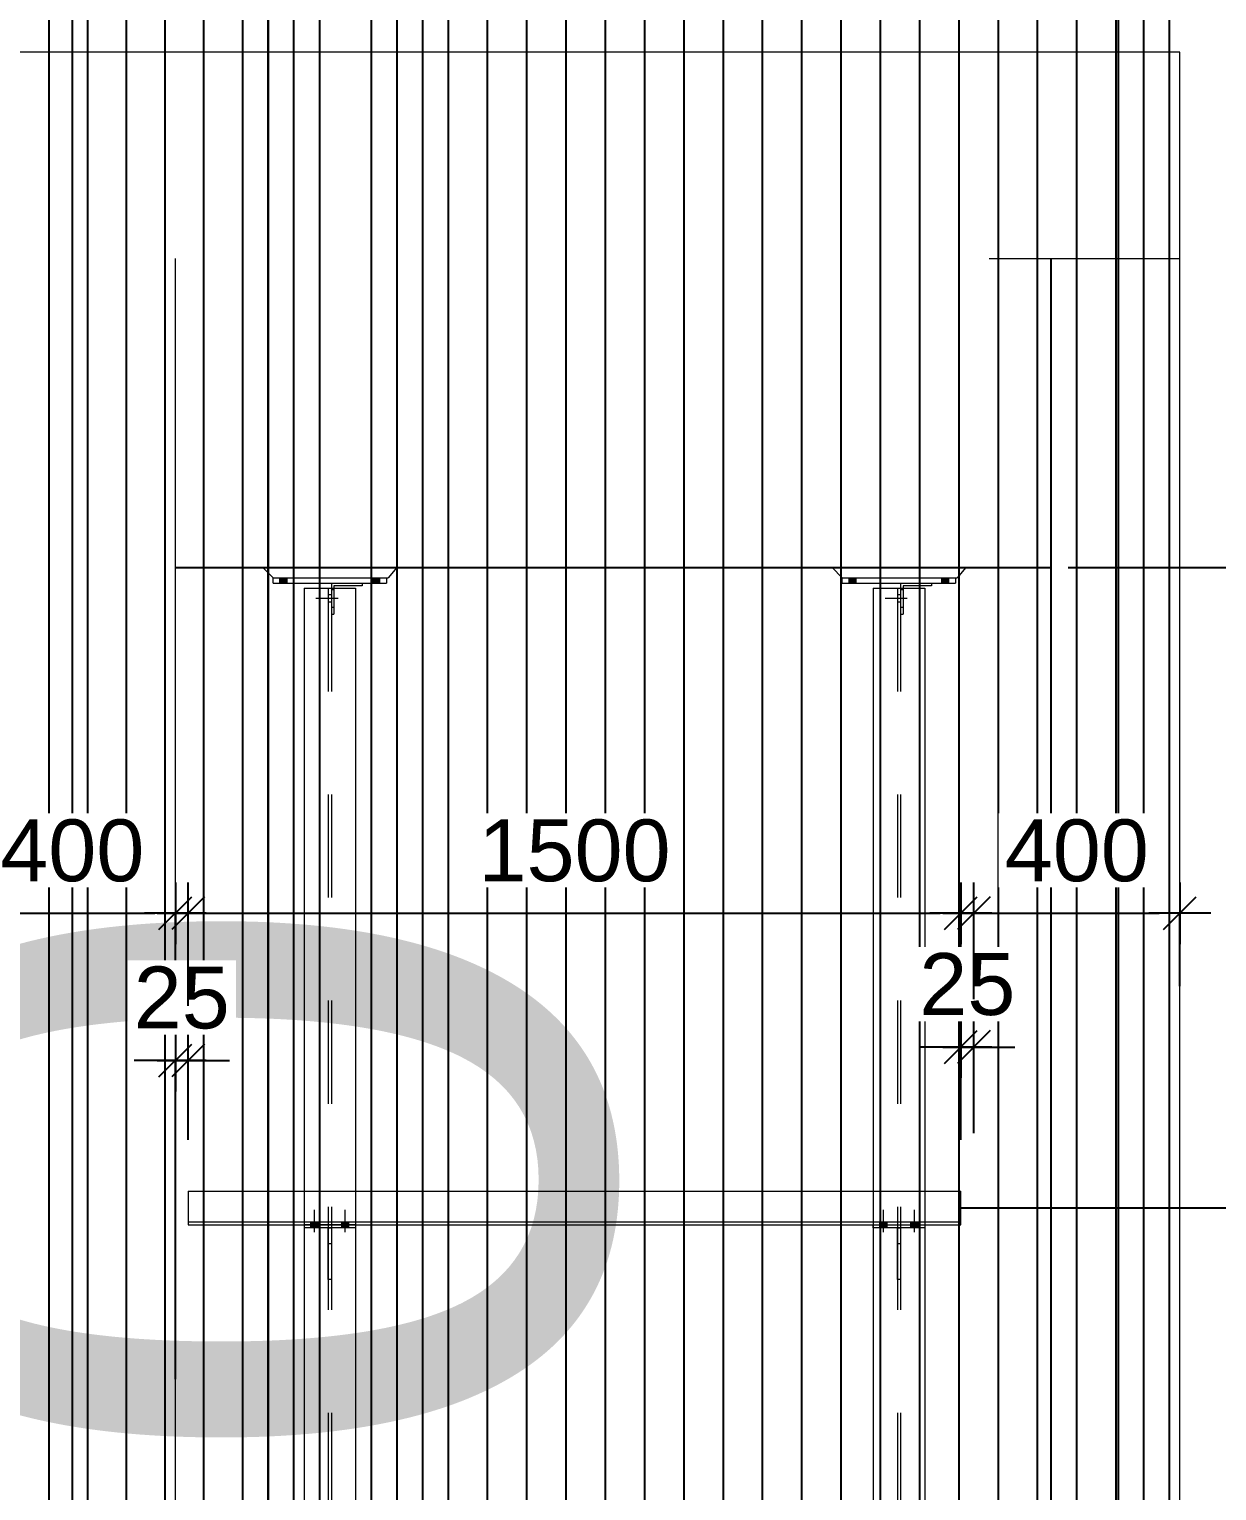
# Model space of a CAD drawing. Header units: millimetres. Extents: x 663313 to 1226001, y 1431724 to 1620898.
# Drawn here: x 1040418 to 1042724, y 1519864 to 1522700 of the extents above; entities that cross this region are included whole.
import ezdxf

# ---------------------------------------------------------------- set-up
doc = ezdxf.new("R2010")
doc.units = ezdxf.units.MM
for name, pattern in [('Grid Line', [22.225, 12.7, -3.175, 3.175, -3.175]), ('HIDDEN', [0.375, 0.25, -0.125]), ('XKITLINE00', [0]), ('XKITLINE02', [4, 2, -2])]:
    doc.linetypes.add(name, pattern=pattern)
doc.layers.get('Defpoints').update_dxf_attribs({"color": 140})
doc.layers.add('000 - 0_HIDE_OBJ_FRAMING_DEF_SUB', color=1, linetype='Continuous', plot=False)
for name, color, linetype, lineweight in [('A-FLOR-E', 2, 'Continuous', 9), ('A-GENM', 29, 'Continuous', 9), ('Bolt', 7, 'Continuous', 0), ('Part', 2, 'Continuous', 0)]:
    doc.layers.add(name, color=color, linetype=linetype, lineweight=lineweight)
doc.styles.add('Arial', font='arial.ttf')
doc.dimstyles.new('Dim - 40 - End', dxfattribs={"dimscale": 0.04, "dimtxt": 3, "dimasz": 1, "dimexe": 0, "dimexo": 2.5, "dimgap": 1.5, "dimtad": 1, "dimdec": 0, "dimlfac": 1000, "dimzin": 1, "dimdsep": 46, "dimtxsty": 'Arial', "dimblk": 'END', "dimcen": 0.09, "dimclrd": 1, "dimclre": 49, "dimclrt": 3, "dimadec": 0, "dimazin": 0, "dimtfac": 1, "dimtdec": 0, "dimtix": 1, "dimtofl": 0, "dimtmove": 2, "dimatfit": 3, "dimfxl": 1, "dimtfill": 1, "dimtfillclr": 256, "dimtolj": 1, "dimtzin": 0, "dimarcsym": 0})

# ---------------------------------------------------------------- blocks, each defined once
blk = doc.blocks.new('END')
at = {"color": 1}
for p, q in [((0, 1.5), (0, -1.5)), ((1.5, 0), (-1.5, 0))]:
    blk.add_line(p, q, dxfattribs=at)
at = {"color": 3}
blk.add_line((-0.795, -0.795), (0.795, 0.795), dxfattribs=at)
blk = doc.blocks.new('*D5224')
at = {"layer": '000 - 0_HIDE_OBJ_FRAMING_DEF_SUB', "color": 1, "lineweight": -2, "transparency": 16777216}
for p, q in [((1041675, 1516855), (1041675, 1516855.1)), ((1041675, 1516145), (1041675, 1516144.9))]:
    blk.add_line(p, q, dxfattribs=at)
at = {"layer": '000 - 0_HIDE_OBJ_FRAMING_DEF_SUB', "color": 49, "lineweight": -2, "transparency": 16777216}
for p, q in [((1041780.6, 1516855), (1041675, 1516855)), ((1041780.6, 1516145), (1041675, 1516145))]:
    blk.add_line(p, q, dxfattribs=at)
at = {"layer": '000 - 0_HIDE_OBJ_FRAMING_DEF_SUB', "color": 1, "lineweight": -2, "transparency": 16777216, "xscale": 0.04, "yscale": 0.04, "zscale": 0.04}
for p, rotation in [((1041675, 1516855), 270), ((1041675, 1516145), 90)]:
    blk.add_blockref('END', p, dxfattribs=dict(at, rotation=rotation))
at = {"layer": '000 - 0_HIDE_OBJ_FRAMING_DEF_SUB', "color": 3, "transparency": 16777216, "insert": (1040909.1, 1516500), "char_height": 1500, "attachment_point": 5, "rotation": 90, "style": 'Arial', "bg_fill": 3, "box_fill_scale": 1.1, "bg_fill_color": 256, "bg_fill_true_color": 13158600, "bg_fill_transparency": 0}
blk.add_mtext('\\A1;710000', dxfattribs=at)
at = {"layer": 'Defpoints', "color": 0, "transparency": 16777216}
for p in [(1041675, 1516855), (1041780.7, 1516855), (1041780.7, 1516145)]:
    blk.add_point(p, dxfattribs=at)
blk = doc.blocks.new('*D5225')
at = {"layer": '000 - 0_HIDE_OBJ_FRAMING_DEF_SUB', "color": 1, "lineweight": -2, "transparency": 16777216}
for p, q in [((1041675, 1517455), (1041675, 1517455.1)), ((1041675, 1516855), (1041675, 1516854.9))]:
    blk.add_line(p, q, dxfattribs=at)
at = {"layer": '000 - 0_HIDE_OBJ_FRAMING_DEF_SUB', "color": 49, "lineweight": -2, "transparency": 16777216}
for p, q in [((1041767.7, 1517455), (1041675, 1517455)), ((1041767.7, 1516855), (1041675, 1516855))]:
    blk.add_line(p, q, dxfattribs=at)
at = {"layer": '000 - 0_HIDE_OBJ_FRAMING_DEF_SUB', "color": 1, "lineweight": -2, "transparency": 16777216, "xscale": 0.04, "yscale": 0.04, "zscale": 0.04}
for p, rotation in [((1041675, 1517455), 270), ((1041675, 1516855), 90)]:
    blk.add_blockref('END', p, dxfattribs=dict(at, rotation=rotation))
at = {"layer": '000 - 0_HIDE_OBJ_FRAMING_DEF_SUB', "color": 3, "transparency": 16777216, "insert": (1040909.1, 1517155), "char_height": 1500, "attachment_point": 5, "rotation": 90, "style": 'Arial', "bg_fill": 3, "box_fill_scale": 1.1, "bg_fill_color": 256, "bg_fill_true_color": 13158600, "bg_fill_transparency": 0}
blk.add_mtext('\\A1;600000', dxfattribs=at)
at = {"layer": 'Defpoints', "color": 0, "transparency": 16777216}
for p in [(1041675, 1517455), (1041767.8, 1517455), (1041767.8, 1516855)]:
    blk.add_point(p, dxfattribs=at)
blk = doc.blocks.new('*D5240')
at = {"layer": '000 - 0_HIDE_OBJ_FRAMING_DEF_SUB', "color": 1, "lineweight": -2, "transparency": 16777216}
for p, q in [((1041355.9, 1517455), (1041355.9, 1517455.1)), ((1041355.9, 1516145), (1041355.9, 1516144.9))]:
    blk.add_line(p, q, dxfattribs=at)
at = {"layer": '000 - 0_HIDE_OBJ_FRAMING_DEF_SUB', "color": 49, "lineweight": -2, "transparency": 16777216}
for p, q in [((1041581.5, 1517455), (1041355.9, 1517455)), ((1041581.5, 1516145), (1041355.9, 1516145))]:
    blk.add_line(p, q, dxfattribs=at)
at = {"layer": 'Defpoints', "color": 0, "transparency": 16777216}
for p in [(1041581.6, 1517455), (1041581.6, 1516145)]:
    blk.add_point(p, dxfattribs=at)
at = {"layer": '000 - 0_HIDE_OBJ_FRAMING_DEF_SUB', "color": 1, "lineweight": -2, "transparency": 16777216, "xscale": 0.04, "yscale": 0.04, "zscale": 0.04}
for p, rotation in [((1041355.9, 1517455), 270), ((1041355.9, 1516145), 90)]:
    blk.add_blockref('END', p, dxfattribs=dict(at, rotation=rotation))
at = {"layer": '000 - 0_HIDE_OBJ_FRAMING_DEF_SUB', "color": 3, "transparency": 16777216, "insert": (1040589.5, 1516800), "char_height": 1500, "attachment_point": 5, "rotation": 90, "style": 'Arial', "bg_fill": 3, "box_fill_scale": 1.1, "bg_fill_color": 256, "bg_fill_true_color": 13158600, "bg_fill_transparency": 0}
blk.add_mtext('\\A1;1310000', dxfattribs=at)
at = {"layer": 'Defpoints', "color": 0, "transparency": 16777216}
blk.add_point((1041355.9, 1517455), dxfattribs=at)
blk = doc.blocks.new('*D5250')
at = {"layer": '000 - 0_HIDE_OBJ_FRAMING_DEF_SUB', "color": 1, "lineweight": -2, "transparency": 16777216}
for p, q in [((1041568.9, 1517655), (1041568.9, 1517655.1)), ((1041568.9, 1517455), (1041568.9, 1517454.9))]:
    blk.add_line(p, q, dxfattribs=at)
at = {"layer": '000 - 0_HIDE_OBJ_FRAMING_DEF_SUB', "color": 49, "lineweight": -2, "transparency": 16777216}
for p, q in [((1042007.6, 1517655), (1041568.9, 1517655)), ((1041750.5, 1517455), (1041568.9, 1517455))]:
    blk.add_line(p, q, dxfattribs=at)
at = {"layer": 'Defpoints', "color": 0, "transparency": 16777216}
for p in [(1042007.7, 1517655), (1041750.6, 1517455)]:
    blk.add_point(p, dxfattribs=at)
at = {"layer": '000 - 0_HIDE_OBJ_FRAMING_DEF_SUB', "color": 1, "lineweight": -2, "transparency": 16777216, "xscale": 0.04, "yscale": 0.04, "zscale": 0.04}
for p, rotation in [((1041568.9, 1517655), 270), ((1041568.9, 1517455), 90)]:
    blk.add_blockref('END', p, dxfattribs=dict(at, rotation=rotation))
at = {"layer": '000 - 0_HIDE_OBJ_FRAMING_DEF_SUB', "color": 3, "transparency": 16777216, "insert": (1040803, 1517555), "char_height": 1500, "attachment_point": 5, "rotation": 90, "style": 'Arial', "bg_fill": 3, "box_fill_scale": 1.1, "bg_fill_color": 256, "bg_fill_true_color": 13158600, "bg_fill_transparency": 0}
blk.add_mtext('\\A1;200000', dxfattribs=at)
at = {"layer": 'Defpoints', "color": 0, "transparency": 16777216}
blk.add_point((1041568.9, 1517655), dxfattribs=at)
blk = doc.blocks.new('*A25093094')
at = {"layer": 'Part', "linetype": 'XKITLINE00', "lineweight": 0}
for p, q in [((244.079617, 162.784542), (244.079617, 162.884542)), ((244.079617, 162.884542), (246.279617, 162.884542)), ((244.079617, 162.784542), (246.279617, 162.784542)), ((246.279617, 162.884542), (246.279617, 162.784542))]:
    blk.add_line(p, q, dxfattribs=at)
blk = doc.blocks.new('*A25103095')
at = {"layer": 'Part', "linetype": 'XKITLINE00', "lineweight": 0}
for p, q in [((243.879617, 163.084542), (244.079617, 162.884542)), ((246.479617, 163.084542), (246.309617, 162.884542)), ((244.079617, 162.884542), (246.309617, 162.884542))]:
    blk.add_line(p, q, dxfattribs=at)
at = {"layer": 'Part', "linetype": 'XKITLINE02', "lineweight": 0}
blk.add_line((246.479617, 163.084542), (243.879617, 163.084542), dxfattribs=at)
blk = doc.blocks.new('*A25113096')
at = {"layer": 'Bolt'}
for points in [[(244.35, 162.885), (244.35, 162.785), (244.21, 162.785), (244.21, 162.885)], [(246.15, 162.885), (246.15, 162.785), (246.01, 162.785), (246.01, 162.885)]]:
    blk.add_hatch(color=256, dxfattribs=at).paths.add_polyline_path(points, flags=17)
at = {"layer": 'Bolt', "linetype": 'XKITLINE00', "lineweight": 0}
for p, q in [((244.21, 162.785), (244.21, 162.885)), ((244.28, 162.785), (244.28, 162.885)), ((244.35, 162.785), (244.35, 162.885)), ((246.01, 162.785), (246.01, 162.885)), ((246.08, 162.785), (246.08, 162.885)), ((246.15, 162.785), (246.15, 162.885))]:
    blk.add_line(p, q, dxfattribs=at)
blk = doc.blocks.new('*A30193319')
at = {"layer": 'Part', "linetype": 'XKITLINE00', "lineweight": 0}
for p, q in [((244.679617, 162.684542), (245.679617, 162.684542)), ((244.679617, 162.684542), (244.679617, 150.984542)), ((245.679617, 162.684542), (245.679617, 150.984542)), ((244.679617, 150.274542), (244.679617, 135.984542)), ((245.679617, 150.274542), (245.679617, 135.984542)), ((244.679617, 135.274542), (244.679617, 132.484542)), ((245.679617, 135.274542), (245.679617, 132.484542)), ((244.679617, 132.484542), (245.679617, 132.484542))]:
    blk.add_line(p, q, dxfattribs=at)
at = {"layer": 'Part', "linetype": 'XKITLINE02', "lineweight": 0}
for p, q in [((245.149617, 162.684542), (245.149617, 132.484542)), ((245.209617, 162.684542), (245.209617, 132.484542)), ((244.679617, 150.984542), (244.679617, 150.274542)), ((245.679617, 150.984542), (245.679617, 150.274542)), ((244.679617, 135.984542), (244.679617, 135.274542)), ((245.679617, 135.984542), (245.679617, 135.274542))]:
    blk.add_line(p, q, dxfattribs=at)
blk = doc.blocks.new('*A30233323')
at = {"layer": 'Bolt'}
for points in [[(244.81, 150.335), (244.81, 150.395), (244.95, 150.395), (244.95, 150.335)], [(244.81, 150.275), (244.81, 150.335), (244.95, 150.335), (244.95, 150.275)], [(245.41, 150.335), (245.41, 150.395), (245.55, 150.395), (245.55, 150.335)], [(245.41, 150.275), (245.41, 150.335), (245.55, 150.335), (245.55, 150.275)]]:
    blk.add_hatch(color=256, dxfattribs=at).paths.add_polyline_path(points, flags=17)
at = {"layer": 'Bolt', "linetype": 'XKITLINE00', "lineweight": 0}
for p, q in [((244.88, 150.195), (244.88, 150.625)), ((245.48, 150.195), (245.48, 150.625)), ((244.81, 150.335), (244.81, 150.395)), ((244.81, 150.275), (244.81, 150.335)), ((244.95, 150.335), (244.95, 150.395)), ((244.95, 150.275), (244.95, 150.335)), ((245.41, 150.335), (245.41, 150.395)), ((245.41, 150.275), (245.41, 150.335)), ((245.55, 150.335), (245.55, 150.395)), ((245.55, 150.275), (245.55, 150.335))]:
    blk.add_line(p, q, dxfattribs=at)
blk = doc.blocks.new('*A30243324')
at = {"layer": 'Part', "linetype": 'XKITLINE00', "lineweight": 0}
for p, q in [((245.149617, 150.274542), (245.209617, 150.274542)), ((245.149617, 149.274542), (245.149617, 150.274542)), ((245.209617, 150.274542), (245.209617, 149.274542)), ((245.149617, 149.974542), (245.209617, 149.974542)), ((245.209617, 149.274542), (245.149617, 149.274542))]:
    blk.add_line(p, q, dxfattribs=at)
blk = doc.blocks.new('*A30253325')
at = {"layer": 'Part', "linetype": 'XKITLINE00', "lineweight": 0}
for p, q in [((244.679617, 150.334542), (244.679617, 150.274542)), ((245.679617, 150.334542), (245.679617, 150.274542)), ((245.679617, 150.274542), (244.679617, 150.274542))]:
    blk.add_line(p, q, dxfattribs=at)
at = {"layer": 'Part', "linetype": 'XKITLINE02', "lineweight": 0}
blk.add_line((245.679617, 150.334542), (244.679617, 150.334542), dxfattribs=at)
blk = doc.blocks.new('*A30283328')
at = {"layer": 'Part', "linetype": 'XKITLINE00', "lineweight": 0}
for p, q in [((245.209617, 162.784542), (245.209617, 162.684542)), ((245.809617, 162.784542), (245.809617, 162.734542)), ((245.809617, 162.734542), (245.259617, 162.734542)), ((245.259617, 162.734542), (245.259617, 162.684542))]:
    blk.add_line(p, q, dxfattribs=at)
at = {"layer": 'Part', "linetype": 'XKITLINE02', "lineweight": 0}
for p, q in [((245.209617, 162.784542), (245.809617, 162.784542)), ((245.209617, 162.684542), (245.209617, 162.184542)), ((245.259617, 162.684542), (245.259617, 162.184542)), ((245.209617, 162.184542), (245.259617, 162.184542))]:
    blk.add_line(p, q, dxfattribs=at)
blk = doc.blocks.new('*A30293329')
at = {"layer": 'Bolt', "linetype": 'XKITLINE02', "lineweight": 0}
for p, q in [((245.338817, 162.484542), (244.909617, 162.484542)), ((245.209617, 162.554542), (245.149617, 162.554542)), ((245.259617, 162.654542), (245.209617, 162.654542)), ((245.209617, 162.414542), (245.149617, 162.414542)), ((245.259617, 162.314542), (245.209617, 162.314542))]:
    blk.add_line(p, q, dxfattribs=at)
blk = doc.blocks.new('*A30313330')
at = {"layer": 'Part', "linetype": 'XKITLINE00', "lineweight": 0}
for p, q in [((255.728117, 162.684542), (256.728117, 162.684542)), ((255.728117, 162.684542), (255.728117, 150.984542)), ((256.728117, 162.684542), (256.728117, 150.984542)), ((255.728117, 150.274542), (255.728117, 135.984542)), ((256.728117, 150.274542), (256.728117, 135.984542)), ((255.728117, 135.274542), (255.728117, 132.484542)), ((256.728117, 135.274542), (256.728117, 132.484542)), ((255.728117, 132.484542), (256.728117, 132.484542))]:
    blk.add_line(p, q, dxfattribs=at)
at = {"layer": 'Part', "linetype": 'XKITLINE02', "lineweight": 0}
for p, q in [((256.198117, 162.684542), (256.198117, 132.484542)), ((256.258117, 162.684542), (256.258117, 132.484542)), ((255.728117, 150.984542), (255.728117, 150.274542)), ((256.728117, 150.984542), (256.728117, 150.274542)), ((255.728117, 135.984542), (255.728117, 135.274542)), ((256.728117, 135.984542), (256.728117, 135.274542))]:
    blk.add_line(p, q, dxfattribs=at)
blk = doc.blocks.new('*A30333331')
at = {"layer": 'Part', "linetype": 'XKITLINE00', "lineweight": 0}
for p, q in [((256.198117, 150.274542), (256.258117, 150.274542)), ((256.198117, 149.274542), (256.198117, 150.274542)), ((256.258117, 150.274542), (256.258117, 149.274542)), ((256.198117, 149.974542), (256.258117, 149.974542)), ((256.258117, 149.274542), (256.198117, 149.274542))]:
    blk.add_line(p, q, dxfattribs=at)
blk = doc.blocks.new('*A30343332')
at = {"layer": 'Part', "linetype": 'XKITLINE00', "lineweight": 0}
for p, q in [((255.728117, 150.274542), (255.728117, 150.334542)), ((256.728117, 150.334542), (256.728117, 150.274542)), ((256.728117, 150.274542), (255.728117, 150.274542))]:
    blk.add_line(p, q, dxfattribs=at)
at = {"layer": 'Part', "linetype": 'XKITLINE02', "lineweight": 0}
blk.add_line((255.728117, 150.334542), (256.728117, 150.334542), dxfattribs=at)
blk = doc.blocks.new('*A30353333')
at = {"layer": 'Bolt'}
for points in [[(255.858, 150.335), (255.858, 150.395), (255.998, 150.395), (255.998, 150.335)], [(255.858, 150.275), (255.858, 150.335), (255.998, 150.335), (255.998, 150.275)], [(256.458, 150.335), (256.458, 150.395), (256.598, 150.395), (256.598, 150.335)], [(256.458, 150.275), (256.458, 150.335), (256.598, 150.335), (256.598, 150.275)]]:
    blk.add_hatch(color=256, dxfattribs=at).paths.add_polyline_path(points, flags=17)
at = {"layer": 'Bolt', "linetype": 'XKITLINE00', "lineweight": 0}
for p, q in [((255.928, 150.195), (255.928, 150.625)), ((256.528, 150.195), (256.528, 150.625)), ((255.858, 150.335), (255.858, 150.395)), ((255.858, 150.275), (255.858, 150.335)), ((255.998, 150.335), (255.998, 150.395)), ((255.998, 150.275), (255.998, 150.335)), ((256.458, 150.335), (256.458, 150.395)), ((256.458, 150.275), (256.458, 150.335)), ((256.598, 150.335), (256.598, 150.395)), ((256.598, 150.275), (256.598, 150.335))]:
    blk.add_line(p, q, dxfattribs=at)
blk = doc.blocks.new('*A30473345')
at = {"layer": 'Part', "linetype": 'XKITLINE00', "lineweight": 0}
for p, q in [((255.128117, 162.784542), (255.128117, 162.884542)), ((255.128117, 162.884542), (257.328117, 162.884542)), ((255.128117, 162.784542), (257.328117, 162.784542)), ((257.328117, 162.884542), (257.328117, 162.784542))]:
    blk.add_line(p, q, dxfattribs=at)
blk = doc.blocks.new('*A30483346')
at = {"layer": 'Part', "linetype": 'XKITLINE00', "lineweight": 0}
for p, q in [((254.928117, 163.084542), (255.128117, 162.884542)), ((257.528117, 163.084542), (257.358117, 162.884542)), ((255.128117, 162.884542), (257.358117, 162.884542))]:
    blk.add_line(p, q, dxfattribs=at)
at = {"layer": 'Part', "linetype": 'XKITLINE02', "lineweight": 0}
blk.add_line((257.528117, 163.084542), (254.928117, 163.084542), dxfattribs=at)
blk = doc.blocks.new('*A30493347')
at = {"layer": 'Part', "linetype": 'XKITLINE00', "lineweight": 0}
for p, q in [((256.258117, 162.784542), (256.258117, 162.684542)), ((256.858117, 162.784542), (256.858117, 162.734542)), ((256.858117, 162.734542), (256.308117, 162.734542)), ((256.308117, 162.734542), (256.308117, 162.684542))]:
    blk.add_line(p, q, dxfattribs=at)
at = {"layer": 'Part', "linetype": 'XKITLINE02', "lineweight": 0}
for p, q in [((256.258117, 162.784542), (256.858117, 162.784542)), ((256.258117, 162.684542), (256.258117, 162.184542)), ((256.308117, 162.684542), (256.308117, 162.184542)), ((256.258117, 162.184542), (256.308117, 162.184542))]:
    blk.add_line(p, q, dxfattribs=at)
blk = doc.blocks.new('*A30503348')
at = {"layer": 'Bolt', "linetype": 'XKITLINE02', "lineweight": 0}
for p, q in [((256.387317, 162.484542), (255.958117, 162.484542)), ((256.258117, 162.554542), (256.198117, 162.554542)), ((256.308117, 162.654542), (256.258117, 162.654542)), ((256.258117, 162.414542), (256.198117, 162.414542)), ((256.308117, 162.314542), (256.258117, 162.314542))]:
    blk.add_line(p, q, dxfattribs=at)
blk = doc.blocks.new('*A30513349')
at = {"layer": 'Bolt'}
for points in [[(255.398, 162.885), (255.398, 162.785), (255.258, 162.785), (255.258, 162.885)], [(257.198, 162.885), (257.198, 162.785), (257.058, 162.785), (257.058, 162.885)]]:
    blk.add_hatch(color=256, dxfattribs=at).paths.add_polyline_path(points, flags=17)
at = {"layer": 'Bolt', "linetype": 'XKITLINE00', "lineweight": 0}
for p, q in [((255.258, 162.785), (255.258, 162.885)), ((255.328, 162.785), (255.328, 162.885)), ((255.398, 162.785), (255.398, 162.885)), ((257.058, 162.785), (257.058, 162.885)), ((257.128, 162.785), (257.128, 162.885)), ((257.198, 162.785), (257.198, 162.885))]:
    blk.add_line(p, q, dxfattribs=at)
blk = doc.blocks.new('GM_Louver Grill Vertical Z1 - Z Profile-20899003-ENT 4 ELE-2 sheet')
at = {"layer": '000 - 0_HIDE_OBJ_FRAMING_DEF_SUB'}
blk.add_line((-150989.205017, 106810), (-150989.205017, 115350), dxfattribs=at)
blk = doc.blocks.new('5')
at = {"layer": '000 - 0_HIDE_OBJ_FRAMING_DEF_SUB'}
for p, q in [((1845400.1, 115350), (1845400.1, 106810)), ((1845500.1, 106810), (1845500.1, 115350)), ((1845649.8, 115350), (1845649.8, 106810)), ((1845749.8, 115350), (1845749.8, 106810)), ((1847149.8, 106810), (1847149.8, 115350))]:
    blk.add_line(p, q, dxfattribs=at)
for points in [[(1843950.1, 115350), (1845450.1, 115350), (1845450.1, 106810), (1843950.1, 106810)], [(1845450.1, 115350), (1845699.8, 115350), (1845699.8, 106810), (1845450.1, 106810)], [(1847199.8, 115350), (1845699.8, 115350), (1845699.8, 106810), (1847199.8, 106810)]]:
    blk.add_lwpolyline(points, close=True, dxfattribs=at)
at = {"layer": 'A-GENM'}
for p in [(1996014.3, 0), (1996089.3, 0), (1996164.3, 0), (1996239.3, 0), (1996314.3, 0), (1996539.3, 0), (1996789, 0), (1996865.3, 0), (1996941.6, 0), (1997017.8, 0), (1997094.1, 0), (1997170.3, 0), (1997246.6, 0), (1997322.9, 0), (1997399.1, 0), (1997475.4, 0), (1997551.7, 0), (1997627.9, 0), (1997704.2, 0), (1997780.4, 0), (1997856.7, 0), (1997933, 0), (1998009.2, 0), (1998085.5, 0)]:
    blk.add_blockref('GM_Louver Grill Vertical Z1 - Z Profile-20899003-ENT 4 ELE-2 sheet', p, dxfattribs=at)
blk = doc.blocks.new('*D5092')
at = {"layer": '000 - 0_HIDE_OBJ_FRAMING_DEF_SUB', "color": 49, "lineweight": -2, "transparency": 16777216}
for p, q in [((8.3543, 6.8523), (8.3543, 7.0294)), ((8.7543, 6.8755), (8.7543, 7.0294))]:
    blk.add_line(p, q, dxfattribs=at)
at = {"layer": '000 - 0_HIDE_OBJ_FRAMING_DEF_SUB', "color": 1, "lineweight": -2, "transparency": 16777216}
blk.add_line((8.3943, 7.0294), (8.7143, 7.0294), dxfattribs=at)
at = {"layer": 'Defpoints', "color": 0, "transparency": 16777216}
for p in [(8.7543, 7.0294), (8.3543, 6.7523), (8.7543, 6.7755)]:
    blk.add_point(p, dxfattribs=at)
at = {"layer": '000 - 0_HIDE_OBJ_FRAMING_DEF_SUB', "color": 1, "lineweight": -2, "transparency": 16777216, "xscale": 0.04, "yscale": 0.04, "zscale": 0.04, "rotation": 180}
blk.add_blockref('END', (8.3543, 7.0294), dxfattribs=at)
at = {"layer": '000 - 0_HIDE_OBJ_FRAMING_DEF_SUB', "color": 1, "lineweight": -2, "transparency": 16777216, "xscale": 0.04, "yscale": 0.04, "zscale": 0.04}
blk.add_blockref('END', (8.7543, 7.0294), dxfattribs=at)
at = {"layer": '000 - 0_HIDE_OBJ_FRAMING_DEF_SUB', "color": 3, "transparency": 16777216, "insert": (8.5543, 7.1506), "char_height": 0.12, "attachment_point": 5, "style": 'Arial', "bg_fill": 3, "box_fill_scale": 1.1, "bg_fill_color": 256, "bg_fill_true_color": 13158600, "bg_fill_transparency": 0}
blk.add_mtext('\\A1;400', dxfattribs=at)
blk = doc.blocks.new('*D5167')
at = {"layer": '000 - 0_HIDE_OBJ_FRAMING_DEF_SUB', "color": 1, "lineweight": -2, "transparency": 16777216}
for p, q in [((8.7143, 6.7439), (8.6743, 6.7439)), ((8.8193, 6.7439), (8.8593, 6.7439))]:
    blk.add_line(p, q, dxfattribs=at)
at = {"layer": '000 - 0_HIDE_OBJ_FRAMING_DEF_SUB', "color": 49, "lineweight": -2, "transparency": 16777216}
for p, q in [((8.7543, 6.1255), (8.7543, 6.7439)), ((8.7793, 6.59), (8.7793, 6.7439))]:
    blk.add_line(p, q, dxfattribs=at)
at = {"layer": 'Defpoints', "color": 0, "transparency": 16777216}
for p in [(8.7793, 6.7439), (8.7793, 6.49), (8.7543, 6.0255)]:
    blk.add_point(p, dxfattribs=at)
at = {"layer": '000 - 0_HIDE_OBJ_FRAMING_DEF_SUB', "color": 1, "lineweight": -2, "transparency": 16777216, "xscale": 0.04, "yscale": 0.04, "zscale": 0.04}
blk.add_blockref('END', (8.7543, 6.7439), dxfattribs=at)
at = {"layer": '000 - 0_HIDE_OBJ_FRAMING_DEF_SUB', "color": 1, "lineweight": -2, "transparency": 16777216, "xscale": 0.04, "yscale": 0.04, "zscale": 0.04, "rotation": 180}
blk.add_blockref('END', (8.7793, 6.7439), dxfattribs=at)
at = {"layer": '000 - 0_HIDE_OBJ_FRAMING_DEF_SUB', "color": 3, "transparency": 16777216, "insert": (8.7668, 6.8652), "char_height": 0.12, "attachment_point": 5, "style": 'Arial', "bg_fill": 3, "box_fill_scale": 1.1, "bg_fill_color": 256, "bg_fill_true_color": 13158600, "bg_fill_transparency": 0}
blk.add_mtext('\\A1;25', dxfattribs=at)
blk = doc.blocks.new('*D5093')
at = {"layer": '000 - 0_HIDE_OBJ_FRAMING_DEF_SUB', "color": 49, "lineweight": -2, "transparency": 16777216}
for p, q in [((8.7793, 6.8495), (8.7793, 7.0294)), ((10.2793, 6.59), (10.2793, 7.0294))]:
    blk.add_line(p, q, dxfattribs=at)
at = {"layer": '000 - 0_HIDE_OBJ_FRAMING_DEF_SUB', "color": 1, "lineweight": -2, "transparency": 16777216}
blk.add_line((8.8193, 7.0294), (10.2393, 7.0294), dxfattribs=at)
at = {"layer": 'Defpoints', "color": 0, "transparency": 16777216}
for p in [(10.2793, 7.0294), (8.7793, 6.7495), (10.2793, 6.49)]:
    blk.add_point(p, dxfattribs=at)
at = {"layer": '000 - 0_HIDE_OBJ_FRAMING_DEF_SUB', "color": 1, "lineweight": -2, "transparency": 16777216, "xscale": 0.04, "yscale": 0.04, "zscale": 0.04, "rotation": 180}
blk.add_blockref('END', (8.7793, 7.0294), dxfattribs=at)
at = {"layer": '000 - 0_HIDE_OBJ_FRAMING_DEF_SUB', "color": 1, "lineweight": -2, "transparency": 16777216, "xscale": 0.04, "yscale": 0.04, "zscale": 0.04}
blk.add_blockref('END', (10.2793, 7.0294), dxfattribs=at)
at = {"layer": '000 - 0_HIDE_OBJ_FRAMING_DEF_SUB', "color": 3, "transparency": 16777216, "insert": (9.5293, 7.1506), "char_height": 0.12, "attachment_point": 5, "style": 'Arial', "bg_fill": 3, "box_fill_scale": 1.1, "bg_fill_color": 256, "bg_fill_true_color": 13158600, "bg_fill_transparency": 0}
blk.add_mtext('\\A1;1500', dxfattribs=at)
blk = doc.blocks.new('*D5094')
at = {"layer": '000 - 0_HIDE_OBJ_FRAMING_DEF_SUB', "color": 1, "lineweight": -2, "transparency": 16777216}
for p, q in [((10.2393, 6.7699), (10.1993, 6.7699)), ((10.3443, 6.7699), (10.3843, 6.7699))]:
    blk.add_line(p, q, dxfattribs=at)
at = {"layer": '000 - 0_HIDE_OBJ_FRAMING_DEF_SUB', "color": 49, "lineweight": -2, "transparency": 16777216}
for p, q in [((10.2793, 6.59), (10.2793, 6.7699)), ((10.3043, 6.603), (10.3043, 6.7699))]:
    blk.add_line(p, q, dxfattribs=at)
at = {"layer": 'Defpoints', "color": 0, "transparency": 16777216}
for p in [(10.3043, 6.7699), (10.3043, 6.503), (10.2793, 6.49)]:
    blk.add_point(p, dxfattribs=at)
at = {"layer": '000 - 0_HIDE_OBJ_FRAMING_DEF_SUB', "color": 1, "lineweight": -2, "transparency": 16777216, "xscale": 0.04, "yscale": 0.04, "zscale": 0.04}
blk.add_blockref('END', (10.2793, 6.7699), dxfattribs=at)
at = {"layer": '000 - 0_HIDE_OBJ_FRAMING_DEF_SUB', "color": 1, "lineweight": -2, "transparency": 16777216, "xscale": 0.04, "yscale": 0.04, "zscale": 0.04, "rotation": 180}
blk.add_blockref('END', (10.3043, 6.7699), dxfattribs=at)
at = {"layer": '000 - 0_HIDE_OBJ_FRAMING_DEF_SUB', "color": 3, "transparency": 16777216, "insert": (10.2918, 6.8912), "char_height": 0.12, "attachment_point": 5, "style": 'Arial', "bg_fill": 3, "box_fill_scale": 1.1, "bg_fill_color": 256, "bg_fill_true_color": 13158600, "bg_fill_transparency": 0}
blk.add_mtext('\\A1;25', dxfattribs=at)
blk = doc.blocks.new('*D5095')
at = {"layer": '000 - 0_HIDE_OBJ_FRAMING_DEF_SUB', "color": 49, "lineweight": -2, "transparency": 16777216}
for p, q in [((10.3043, 6.8625), (10.3043, 7.0294)), ((10.7043, 6.8882), (10.7043, 7.0294))]:
    blk.add_line(p, q, dxfattribs=at)
at = {"layer": '000 - 0_HIDE_OBJ_FRAMING_DEF_SUB', "color": 1, "lineweight": -2, "transparency": 16777216}
blk.add_line((10.3443, 7.0294), (10.6643, 7.0294), dxfattribs=at)
at = {"layer": 'Defpoints', "color": 0, "transparency": 16777216}
for p in [(10.7043, 7.0294), (10.7043, 6.7882), (10.3043, 6.7625)]:
    blk.add_point(p, dxfattribs=at)
at = {"layer": '000 - 0_HIDE_OBJ_FRAMING_DEF_SUB', "color": 1, "lineweight": -2, "transparency": 16777216, "xscale": 0.04, "yscale": 0.04, "zscale": 0.04, "rotation": 180}
blk.add_blockref('END', (10.3043, 7.0294), dxfattribs=at)
at = {"layer": '000 - 0_HIDE_OBJ_FRAMING_DEF_SUB', "color": 1, "lineweight": -2, "transparency": 16777216, "xscale": 0.04, "yscale": 0.04, "zscale": 0.04}
blk.add_blockref('END', (10.7043, 7.0294), dxfattribs=at)
at = {"layer": '000 - 0_HIDE_OBJ_FRAMING_DEF_SUB', "color": 3, "transparency": 16777216, "insert": (10.5043, 7.1506), "char_height": 0.12, "attachment_point": 5, "style": 'Arial', "bg_fill": 3, "box_fill_scale": 1.1, "bg_fill_color": 256, "bg_fill_true_color": 13158600, "bg_fill_transparency": 0}
blk.add_mtext('\\A1;400', dxfattribs=at)
blk = doc.blocks.new('*D5103')
at = {"layer": '000 - 0_HIDE_OBJ_FRAMING_DEF_SUB', "color": 49, "lineweight": -2, "transparency": 16777216}
for p, q in [((10.4878, 7.7), (11.2086, 7.7)), ((11.0099, 6.4575), (11.2086, 6.4575))]:
    blk.add_line(p, q, dxfattribs=at)
at = {"layer": '000 - 0_HIDE_OBJ_FRAMING_DEF_SUB', "color": 1, "lineweight": -2, "transparency": 16777216}
blk.add_line((11.2086, 6.4975), (11.2086, 7.66), dxfattribs=at)
at = {"layer": 'Defpoints', "color": 0, "transparency": 16777216}
for p in [(10.3878, 7.7), (11.2086, 7.7), (10.9099, 6.4575)]:
    blk.add_point(p, dxfattribs=at)
at = {"layer": '000 - 0_HIDE_OBJ_FRAMING_DEF_SUB', "color": 1, "lineweight": -2, "transparency": 16777216, "xscale": 0.04, "yscale": 0.04, "zscale": 0.04}
for p, rotation in [((11.2086, 7.7), 90), ((11.2086, 6.4575), 270)]:
    blk.add_blockref('END', p, dxfattribs=dict(at, rotation=rotation))
at = {"layer": '000 - 0_HIDE_OBJ_FRAMING_DEF_SUB', "color": 3, "transparency": 16777216, "insert": (11.0883, 7.0788), "char_height": 0.12, "attachment_point": 5, "rotation": 90, "style": 'Arial', "bg_fill": 3, "box_fill_scale": 1.1, "bg_fill_color": 256, "bg_fill_true_color": 13158600, "bg_fill_transparency": 0}
blk.add_mtext('\\A1;1242', dxfattribs=at)
blk = doc.blocks.new('*D5104')
at = {"layer": '000 - 0_HIDE_OBJ_FRAMING_DEF_SUB', "color": 49, "lineweight": -2, "transparency": 16777216}
for p, q in [((10.8928, 8.3), (11.2086, 8.3)), ((10.4878, 7.7), (11.2086, 7.7))]:
    blk.add_line(p, q, dxfattribs=at)
at = {"layer": '000 - 0_HIDE_OBJ_FRAMING_DEF_SUB', "color": 1, "lineweight": -2, "transparency": 16777216}
blk.add_line((11.2086, 7.74), (11.2086, 8.26), dxfattribs=at)
at = {"layer": 'Defpoints', "color": 0, "transparency": 16777216}
for p in [(10.7928, 8.3), (11.2086, 8.3), (10.3878, 7.7)]:
    blk.add_point(p, dxfattribs=at)
at = {"layer": '000 - 0_HIDE_OBJ_FRAMING_DEF_SUB', "color": 1, "lineweight": -2, "transparency": 16777216, "xscale": 0.04, "yscale": 0.04, "zscale": 0.04}
for p, rotation in [((11.2086, 8.3), 90), ((11.2086, 7.7), 270)]:
    blk.add_blockref('END', p, dxfattribs=dict(at, rotation=rotation))
at = {"layer": '000 - 0_HIDE_OBJ_FRAMING_DEF_SUB', "color": 3, "transparency": 16777216, "insert": (11.0873, 8), "char_height": 0.12, "attachment_point": 5, "rotation": 90, "style": 'Arial', "bg_fill": 3, "box_fill_scale": 1.1, "bg_fill_color": 256, "bg_fill_true_color": 13158600, "bg_fill_transparency": 0}
blk.add_mtext('\\A1;600', dxfattribs=at)
blk = doc.blocks.new('A$Cc1931124')
at = {"color": 2}
blk.add_line((8.7543, 7.7), (10.4543, 7.7), dxfattribs=at)
at = {"layer": '000 - 0_HIDE_OBJ_FRAMING_DEF_SUB', "color": 251, "linetype": 'Grid Line'}
for p, q in [((8.5543, 9.6361), (8.5543, -1.8694)), ((10.5843, 9.5959), (10.5843, -1.8694))]:
    blk.add_line(p, q, dxfattribs=at)
at = {"layer": '000 - 0_HIDE_OBJ_FRAMING_DEF_SUB', "color": 4}
blk.add_line((10.4543, 0), (10.4543, 8.3), dxfattribs=at)
at = {"layer": '000 - 0_HIDE_OBJ_FRAMING_DEF_SUB', "color": 251, "linetype": 'HIDDEN', "ltscale": 10}
blk.add_line((10.9256, 6.4575), (10.2793, 6.4575), dxfattribs=at)
at = {"layer": 'A-FLOR-E', "color": 1, "linetype": 'HIDDEN', "ltscale": 20}
blk.add_lwpolyline([(2.8343, 8.3), (10.7043, 8.3), (10.7043, 8.7), (2.8343, 8.7)], close=True, dxfattribs=at)
for points in [[(8.7543, -1.6955), (8.7543, 8.3)], [(10.7043, 4.2), (10.7043, 8.3)]]:
    blk.add_lwpolyline(points, dxfattribs=at)
at = {"layer": 'Part', "linetype": 'XKITLINE00', "lineweight": 0}
for p, q in [((8.7793, 6.49), (8.7793, 6.425)), ((8.7793, 6.49), (10.2793, 6.49)), ((10.2793, 6.425), (10.2793, 6.49)), ((8.7793, 6.425), (10.2793, 6.425))]:
    blk.add_line(p, q, dxfattribs=at)
at = {"layer": 'Part', "linetype": 'XKITLINE02', "lineweight": 0}
blk.add_line((8.7793, 6.431), (10.2793, 6.431), dxfattribs=at)
at = {"lineweight": 0, "xscale": 0.1, "yscale": 0.1, "zscale": 0.1}
for name in ['*A25103095', '*A30483346', '*A25093094', '*A25113096', '*A30193319', '*A30293329', '*A30283328', '*A30473345', '*A30513349', '*A30313330', '*A30503348', '*A30493347', '*A30233323', '*A30353333', '*A30253325', '*A30243324', '*A30343332', '*A30333331']:
    blk.add_blockref(name, (-15.4637, -8.6085), dxfattribs=at)
at = {"layer": '000 - 0_HIDE_OBJ_FRAMING_DEF_SUB', "xscale": 0.001, "yscale": 0.001, "zscale": 0.001}
blk.add_blockref('5', (-1836.5155, -106.35), dxfattribs=at)
at = {"layer": '000 - 0_HIDE_OBJ_FRAMING_DEF_SUB', "color": 1}
dim = blk.add_linear_dim(base=(8.7543, 7.0294), p1=(8.3543, 6.7523), p2=(8.7543, 6.7755), dimstyle='Dim - 40 - End', dxfattribs=at)
dim.commit()
dim.dimension.update_dxf_attribs({"geometry": '*D5092', "text_midpoint": (8.5543, 7.1506)})
dim = blk.add_linear_dim(base=(8.7793, 6.7439), p1=(8.7543, 6.0255), p2=(8.7793, 6.49), dimstyle='Dim - 40 - End', dxfattribs=at)
dim.commit()
dim.dimension.update_dxf_attribs({"geometry": '*D5167', "text_midpoint": (8.7668, 6.8652)})
dim = blk.add_linear_dim(base=(10.2793, 7.0294), p1=(8.7793, 6.7495), p2=(10.2793, 6.49), dimstyle='Dim - 40 - End', dxfattribs=at)
dim.commit()
dim.dimension.update_dxf_attribs({"geometry": '*D5093', "text_midpoint": (9.5293, 7.1506)})
dim = blk.add_linear_dim(base=(10.3043, 6.7699), p1=(10.2793, 6.49), p2=(10.3043, 6.503), dimstyle='Dim - 40 - End', dxfattribs=at)
dim.commit()
dim.dimension.update_dxf_attribs({"geometry": '*D5094', "text_midpoint": (10.2918, 6.8912)})
dim = blk.add_linear_dim(base=(10.7043, 7.0294), p1=(10.3043, 6.7625), p2=(10.7043, 6.7882), dimstyle='Dim - 40 - End', dxfattribs=at)
dim.commit()
dim.dimension.update_dxf_attribs({"geometry": '*D5095', "text_midpoint": (10.5043, 7.1506)})
dim = blk.add_linear_dim(base=(11.2085671301, 7.7000000002), p1=(10.9099331808, 6.4575000003), p2=(10.3878066398, 7.7000000002), angle=90, dimstyle='Dim - 40 - End', dxfattribs=at)
dim.commit()
dim.dimension.update_dxf_attribs({"geometry": '*D5103', "text_midpoint": (11.088321564, 7.0787500002)})
dim = blk.add_linear_dim(base=(11.2086, 8.3), p1=(10.3878, 7.7), p2=(10.7928, 8.3), angle=90, dimstyle='Dim - 40 - End', dxfattribs=at)
dim.commit()
dim.dimension.update_dxf_attribs({"geometry": '*D5104', "text_midpoint": (11.0873, 8)})

msp = doc.modelspace()

# ---------------------------------------------------------------- dimensions: what is measured, and where the dimension line sits
at = {"layer": '000 - 0_HIDE_OBJ_FRAMING_DEF_SUB', "color": 1}
dim = msp.add_linear_dim(base=(1041674.9914, 1516855.0011), p1=(1041780.7302, 1516145.0011), p2=(1041780.7302, 1516855.0011), angle=90, dimstyle='Dim - 40 - End', dxfattribs=at)
dim.commit()
dim.dimension.update_dxf_attribs({"geometry": '*D5224', "text_midpoint": (1040909.0719, 1516500.0011)})

# ---------------------------------------------------------------- next in the draw order: dimensions: what is measured, and where the dimension line sits
dim = msp.add_linear_dim(base=(1041674.9914, 1517455.0011), p1=(1041767.7733, 1516855.0011), p2=(1041767.7733, 1517455.0011), angle=90, dimstyle='Dim - 40 - End', dxfattribs=at)
dim.commit()
dim.dimension.update_dxf_attribs({"geometry": '*D5225', "text_midpoint": (1040909.0719, 1517155.0011)})

# ---------------------------------------------------------------- next in the draw order: dimensions: what is measured, and where the dimension line sits
dim = msp.add_linear_dim(base=(1041355.8835, 1517455.0011), p1=(1041581.6268, 1516145.0011), p2=(1041581.6268, 1517455.0011), angle=90, dimstyle='Dim - 40 - End', dxfattribs=at)
dim.commit()
dim.dimension.update_dxf_attribs({"geometry": '*D5240', "text_midpoint": (1040589.4524, 1516800.0011)})

# ---------------------------------------------------------------- next in the draw order: dimensions: what is measured, and where the dimension line sits
dim = msp.add_linear_dim(base=(1041568.9493, 1517655.0012), p1=(1041750.5819, 1517455.0011), p2=(1042007.7402, 1517655.0012), angle=90, dimstyle='Dim - 40 - End', dxfattribs=at)
dim.commit()
dim.dimension.update_dxf_attribs({"geometry": '*D5250', "text_midpoint": (1040803.0299, 1517555.0011)})

# ---------------------------------------------------------------- next in the draw order: block references
at = {"color": 1, "xscale": 1000, "yscale": 1000, "zscale": 1000}
msp.add_blockref('A$Cc1931124', (1031947.568, 1513955.0011), dxfattribs=at)

doc.saveas('drawing.dxf')
